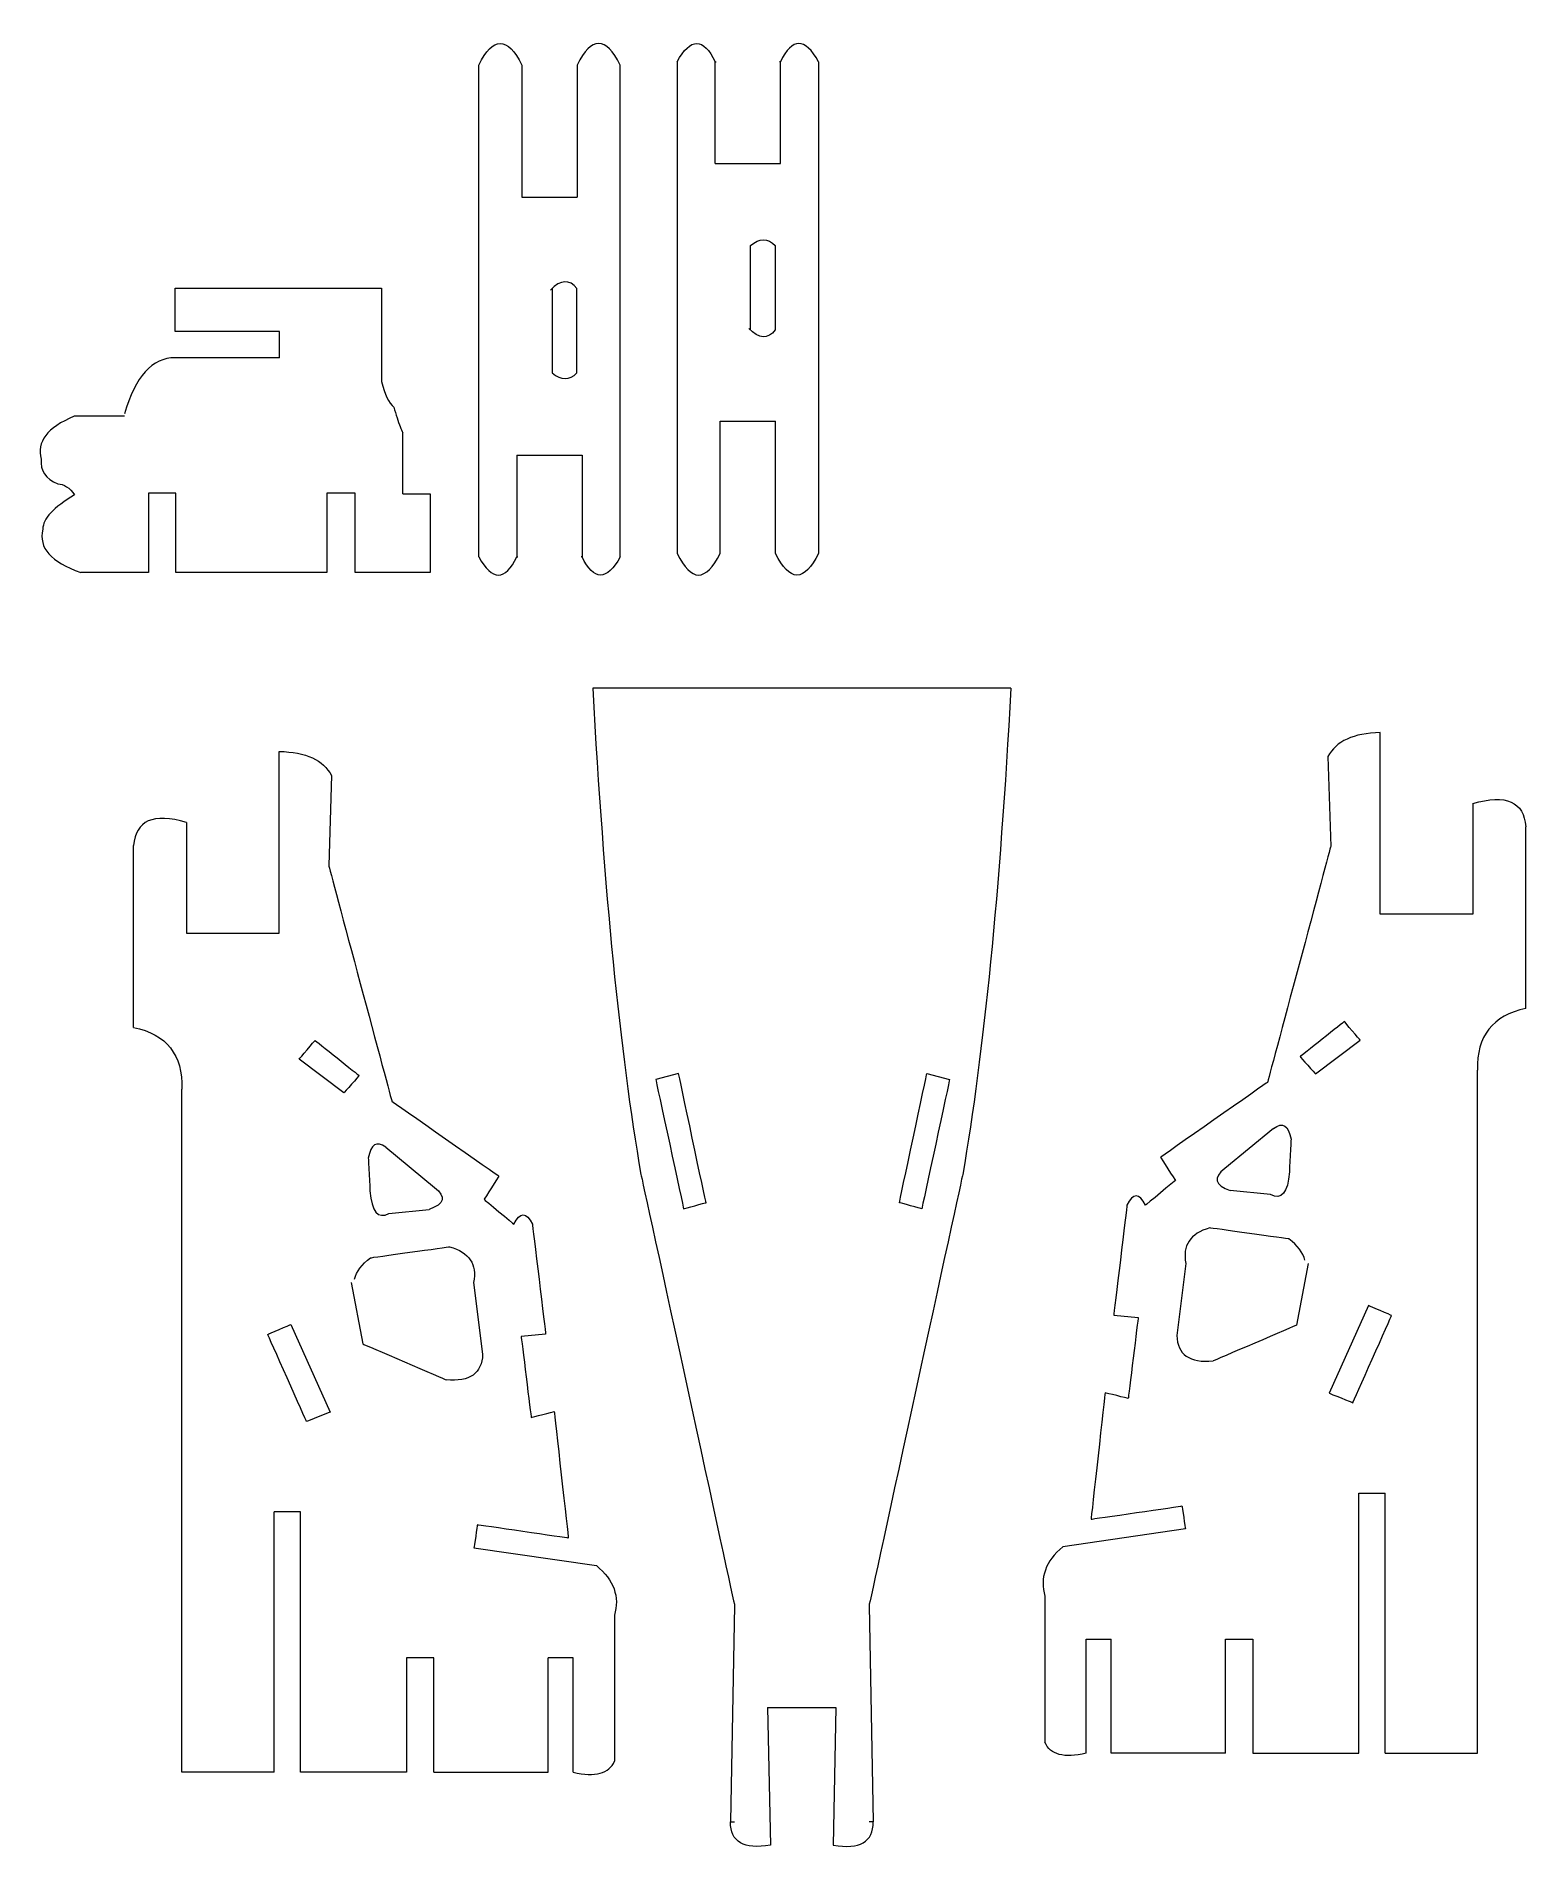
# Model space of a CAD drawing. Header units: centimetres. Extents: x -8.8 to 10.2, y -10.8 to 12.4.
import ezdxf

# ---------------------------------------------------------------- set-up
doc = ezdxf.new("R2010")
doc.units = ezdxf.units.CM
doc.header["$MEASUREMENT"] = 0
doc.layers.add('Capa 1', color=7, linetype='Continuous')

msp = doc.modelspace()

# ---------------------------------------------------------------- linework, layer by layer
at = {"layer": 'Capa 1', "color": 250, "lineweight": 20}
for points, knots in [([(-3.18273, 12.02146), (-2.99843, 12.39008), (-2.81411, 12.39008), (-2.62981, 12.02146), (-2.62981, 12.02146), (-2.62981, 12.02146), (-2.62981, 10.32942), (-2.62981, 10.32942)], [0, 0, 0, 0, 0.33333333, 0.33333333, 0.33333333, 0.33333334, 1, 1, 1, 1]), ([(-1.36985, 12.02146), (-1.55415, 12.39008), (-1.73847, 12.39008), (-1.92277, 12.02146), (-1.92277, 12.02146), (-1.92277, 12.02146), (-1.92277, 10.32942), (-1.92277, 10.32942)], [0, 0, 0, 0, 0.33333333, 0.33333333, 0.33333333, 0.33333334, 1, 1, 1, 1]), ([(-0.15331, 10.76226), (-0.15331, 10.76226), (-0.15331, 12.06402), (-0.15331, 12.06402), (-0.15331, 12.06402), (-0.15331, 12.06402), (-0.14273, 12.06402), (-0.14273, 12.06402)], [0, 0, 0, 0, 0.33333333, 0.33333333, 0.33333333, 0.33333334, 1, 1, 1, 1]), ([(0.68073, 10.76226), (0.68073, 10.76226), (0.68073, 12.06402), (0.68073, 12.06402), (0.68073, 12.06402), (0.68073, 12.06402), (0.67015, 12.06402), (0.67015, 12.06402)], [0, 0, 0, 0, 0.33333333, 0.33333333, 0.33333333, 0.33333334, 1, 1, 1, 1]), ([(0.29633, 9.70928), (0.41285, 9.807), (0.51951, 9.807), (0.61633, 9.70928), (0.61633, 9.70928), (0.61633, 9.70928), (0.61633, 8.63014), (0.61633, 8.63014), (0.61633, 8.63014), (0.51905, 8.5059), (0.40629, 8.512), (0.27803, 8.64842)], [0, 0, 0, 0, 0.25, 0.25, 0.25, 0.25000001, 0.5, 0.5, 0.5, 0.50000001, 1, 1, 1, 1]), ([(-5.73219, 8.27246), (-5.73219, 8.27246), (-5.73219, 8.60896), (-5.73219, 8.60896), (-5.73219, 8.60896), (-5.73219, 8.60896), (-7.06941, 8.60896), (-7.06941, 8.60896), (-7.06941, 8.60896), (-7.06941, 8.60896), (-7.06941, 9.16374), (-7.06941, 9.16374), (-7.06941, 9.16374), (-7.06941, 9.16374), (-4.42741, 9.16374), (-4.42741, 9.16374), (-4.42741, 9.16374), (-4.42741, 9.16374), (-4.42741, 7.96782), (-4.42741, 7.96782)], [0, 0, 0, 0, 0.16666667, 0.16666667, 0.16666667, 0.16666668, 0.33333333, 0.33333333, 0.33333333, 0.33333334, 0.5, 0.5, 0.5, 0.50000001, 0.66666667, 0.66666667, 0.66666667, 0.66666668, 1, 1, 1, 1]), ([(-2.24367, 8.07908), (-2.12715, 7.98136), (-2.02049, 7.98136), (-1.92367, 8.07908), (-1.92367, 8.07908), (-1.92367, 8.07908), (-1.92367, 9.15822), (-1.92367, 9.15822), (-1.92367, 9.15822), (-2.02095, 9.28246), (-2.13371, 9.27636), (-2.26197, 9.13994)], [0, 0, 0, 0, 0.25, 0.25, 0.25, 0.25000001, 0.5, 0.5, 0.5, 0.50000001, 1, 1, 1, 1]), ([(-8.36443, 7.5233), (-8.70851, 7.37728), (-8.84855, 7.19438), (-8.78459, 6.9746), (-8.78459, 6.9746), (-8.80099, 6.82632), (-8.73061, 6.72082), (-8.57345, 6.6581), (-8.57345, 6.6581), (-8.49393, 6.65714), (-8.42193, 6.60952), (-8.35745, 6.51522)], [0, 0, 0, 0, 0.25, 0.25, 0.25, 0.25000001, 0.5, 0.5, 0.5, 0.50000001, 1, 1, 1, 1]), ([(-4.26865, 7.63972), (-4.25543, 7.59298), (-4.24219, 7.54622), (-4.22853, 7.50346), (-4.22853, 7.50346), (-4.21487, 7.46068), (-4.20073, 7.42186), (-4.18839, 7.39056), (-4.18839, 7.39056), (-4.17605, 7.35926), (-4.16545, 7.33544), (-4.15487, 7.31164)], [0, 0, 0, 0, 0.25, 0.25, 0.25, 0.25000001, 0.5, 0.5, 0.5, 0.50000001, 1, 1, 1, 1]), ([(-0.64273, 5.7669), (-0.45843, 5.39828), (-0.27411, 5.39828), (-0.08981, 5.7669), (-0.08981, 5.7669), (-0.08981, 5.7669), (-0.08981, 7.45894), (-0.08981, 7.45894)], [0, 0, 0, 0, 0.33333333, 0.33333333, 0.33333333, 0.33333334, 1, 1, 1, 1]), ([(1.17015, 5.7669), (0.98585, 5.39828), (0.80153, 5.39828), (0.61723, 5.7669), (0.61723, 5.7669), (0.61723, 5.7669), (0.61723, 7.45894), (0.61723, 7.45894)], [0, 0, 0, 0, 0.33333333, 0.33333333, 0.33333333, 0.33333334, 1, 1, 1, 1]), ([(-2.69331, 7.0261), (-2.69331, 7.0261), (-2.69331, 5.72434), (-2.69331, 5.72434), (-2.69331, 5.72434), (-2.69331, 5.72434), (-2.68273, 5.72434), (-2.68273, 5.72434)], [0, 0, 0, 0, 0.33333333, 0.33333333, 0.33333333, 0.33333334, 1, 1, 1, 1]), ([(-1.85927, 7.0261), (-1.85927, 7.0261), (-1.85927, 5.72434), (-1.85927, 5.72434), (-1.85927, 5.72434), (-1.85927, 5.72434), (-1.86985, 5.72434), (-1.86985, 5.72434)], [0, 0, 0, 0, 0.33333333, 0.33333333, 0.33333333, 0.33333334, 1, 1, 1, 1]), ([(-8.35745, 6.51522), (-8.62949, 6.35682), (-8.76499, 6.21042), (-8.76395, 6.07602), (-8.76395, 6.07602), (-8.82251, 5.83932), (-8.66113, 5.65544), (-8.27977, 5.52438)], [0, 0, 0, 0, 0.33333333, 0.33333333, 0.33333333, 0.33333334, 1, 1, 1, 1]), ([(-5.12591, 6.53906), (-5.12591, 6.53906), (-5.12591, 5.52438), (-5.12591, 5.52438), (-5.12591, 5.52438), (-5.12591, 5.52438), (-7.06267, 5.52438), (-7.06267, 5.52438), (-7.06267, 5.52438), (-7.06267, 5.52438), (-7.06267, 6.53906), (-7.06267, 6.53906), (-7.06267, 6.53906), (-7.06267, 6.53906), (-7.41193, 6.53906), (-7.41193, 6.53906), (-7.41193, 6.53906), (-7.41193, 6.53906), (-7.41193, 5.52438), (-7.41193, 5.52438), (-7.41193, 5.52438), (-7.41193, 5.52438), (-8.27977, 5.52438), (-8.27977, 5.52438)], [0, 0, 0, 0, 0.14285714, 0.14285714, 0.14285714, 0.14285715, 0.28571429, 0.28571429, 0.28571429, 0.2857143, 0.42857143, 0.42857143, 0.42857143, 0.42857144, 0.57142857, 0.57142857, 0.57142857, 0.57142858, 0.71428571, 0.71428571, 0.71428571, 0.71428572, 1, 1, 1, 1]), ([(-4.15487, 6.52962), (-4.15487, 6.52962), (-3.80299, 6.52962), (-3.80299, 6.52962), (-3.80299, 6.52962), (-3.80299, 6.52962), (-3.80299, 5.52438), (-3.80299, 5.52438), (-3.80299, 5.52438), (-3.80299, 5.52438), (-4.76607, 5.52438), (-4.76607, 5.52438), (-4.76607, 5.52438), (-4.76607, 5.52438), (-4.76607, 6.53906), (-4.76607, 6.53906), (-4.76607, 6.53906), (-4.76607, 6.53906), (-5.12591, 6.53906), (-5.12591, 6.53906), (-5.12591, 6.53906), (-5.12591, 6.53906), (-5.12591, 6.51788), (-5.12591, 6.51788)], [0, 0, 0, 0, 0.14285714, 0.14285714, 0.14285714, 0.14285715, 0.28571429, 0.28571429, 0.28571429, 0.2857143, 0.42857143, 0.42857143, 0.42857143, 0.42857144, 0.57142857, 0.57142857, 0.57142857, 0.57142858, 0.71428571, 0.71428571, 0.71428571, 0.71428572, 1, 1, 1, 1]), ([(-1.72193, 4.03977), (-1.57977, 1.44659), (-1.37399, -0.62893), (-1.10457, -2.18679), (-1.10457, -2.18679), (-1.10457, -2.18679), (0.09487, -7.70779), (0.09487, -7.70779)], [0, 0, 0, 0, 0.33333333, 0.33333333, 0.33333333, 0.33333334, 1, 1, 1, 1]), ([(3.63347, 4.03977), (3.49131, 1.44659), (3.28553, -0.62893), (3.01611, -2.18679), (3.01611, -2.18679), (3.01611, -2.18679), (1.81667, -7.70779), (1.81667, -7.70779)], [0, 0, 0, 0, 0.33333333, 0.33333333, 0.33333333, 0.33333334, 1, 1, 1, 1]), ([(9.54917, 2.56325), (9.54917, 2.56325), (9.54917, 1.14507), (9.54917, 1.14507), (9.54917, 1.14507), (9.54917, 1.14507), (8.36383, 1.14507), (8.36383, 1.14507), (8.36383, 1.14507), (8.36383, 1.14507), (8.36383, 3.47343), (8.36383, 3.47343)], [0, 0, 0, 0, 0.25, 0.25, 0.25, 0.25000001, 0.5, 0.5, 0.5, 0.50000001, 1, 1, 1, 1]), ([(-6.92424, 2.32129), (-6.92424, 2.32129), (-6.92424, 0.90311), (-6.92424, 0.90311), (-6.92424, 0.90311), (-6.92424, 0.90311), (-5.7389, 0.90311), (-5.7389, 0.90311), (-5.7389, 0.90311), (-5.7389, 0.90311), (-5.7389, 3.23147), (-5.7389, 3.23147)], [0, 0, 0, 0, 0.25, 0.25, 0.25, 0.25000001, 0.5, 0.5, 0.5, 0.50000001, 1, 1, 1, 1]), ([(7.69379, 3.16571), (7.69379, 3.16571), (7.72883, 2.01291), (7.72883, 2.01291), (7.72883, 2.01291), (7.72883, 2.01291), (6.91965, -1.00697), (6.91965, -1.00697), (6.91965, -1.00697), (6.91965, -1.00697), (5.54867, -1.96643), (5.54867, -1.96643), (5.54867, -1.96643), (5.54867, -1.96643), (5.73917, -2.26277), (5.73917, -2.26277), (5.73917, -2.26277), (5.73917, -2.26277), (5.35817, -2.58027), (5.35817, -2.58027)], [0, 0, 0, 0, 0.16666667, 0.16666667, 0.16666667, 0.16666668, 0.33333333, 0.33333333, 0.33333333, 0.33333334, 0.5, 0.5, 0.5, 0.50000001, 0.66666667, 0.66666667, 0.66666667, 0.66666668, 1, 1, 1, 1]), ([(-5.06886, 2.92375), (-5.06886, 2.92375), (-5.1039, 1.77095), (-5.1039, 1.77095), (-5.1039, 1.77095), (-5.1039, 1.77095), (-4.29472, -1.24893), (-4.29472, -1.24893), (-4.29472, -1.24893), (-4.29472, -1.24893), (-2.92374, -2.20839), (-2.92374, -2.20839), (-2.92374, -2.20839), (-2.92374, -2.20839), (-3.11424, -2.50473), (-3.11424, -2.50473), (-3.11424, -2.50473), (-3.11424, -2.50473), (-2.73324, -2.82223), (-2.73324, -2.82223)], [0, 0, 0, 0, 0.16666667, 0.16666667, 0.16666667, 0.16666668, 0.33333333, 0.33333333, 0.33333333, 0.33333334, 0.5, 0.5, 0.5, 0.50000001, 0.66666667, 0.66666667, 0.66666667, 0.66666668, 1, 1, 1, 1]), ([(8.42607, -9.60023), (8.42607, -9.60023), (9.60787, -9.60023), (9.60787, -9.60023), (9.60787, -9.60023), (9.60787, -9.60023), (9.60787, -0.85133), (9.60787, -0.85133)], [0, 0, 0, 0, 0.33333333, 0.33333333, 0.33333333, 0.33333334, 1, 1, 1, 1]), ([(-5.80114, -9.84219), (-5.80114, -9.84219), (-6.98294, -9.84219), (-6.98294, -9.84219), (-6.98294, -9.84219), (-6.98294, -9.84219), (-6.98294, -1.09329), (-6.98294, -1.09329)], [0, 0, 0, 0, 0.33333333, 0.33333333, 0.33333333, 0.33333334, 1, 1, 1, 1]), ([(6.99673, -1.59659), (7.11425, -1.51047), (7.18897, -1.55701), (7.22091, -1.73621), (7.22091, -1.73621), (7.22091, -1.73621), (7.19973, -2.15427), (7.19973, -2.15427), (7.19973, -2.15427), (7.18051, -2.42119), (7.09937, -2.51821), (6.95631, -2.44531)], [0, 0, 0, 0, 0.25, 0.25, 0.25, 0.25000001, 0.5, 0.5, 0.5, 0.50000001, 1, 1, 1, 1]), ([(-4.3718, -1.83855), (-4.48932, -1.75243), (-4.56404, -1.79897), (-4.59598, -1.97817), (-4.59598, -1.97817), (-4.59598, -1.97817), (-4.5748, -2.39623), (-4.5748, -2.39623), (-4.5748, -2.39623), (-4.55558, -2.66315), (-4.47444, -2.76017), (-4.33138, -2.68727)], [0, 0, 0, 0, 0.25, 0.25, 0.25, 0.25000001, 0.5, 0.5, 0.5, 0.50000001, 1, 1, 1, 1]), ([(5.35817, -2.58027), (5.27877, -2.42153), (5.19941, -2.42153), (5.12005, -2.58027), (5.12005, -2.58027), (5.12005, -2.58027), (4.95005, -3.98875), (4.95005, -3.98875)], [0, 0, 0, 0, 0.33333333, 0.33333333, 0.33333333, 0.33333334, 1, 1, 1, 1]), ([(-2.73324, -2.82223), (-2.65384, -2.66349), (-2.57448, -2.66349), (-2.49512, -2.82223), (-2.49512, -2.82223), (-2.49512, -2.82223), (-2.32512, -4.23071), (-2.32512, -4.23071)], [0, 0, 0, 0, 0.33333333, 0.33333333, 0.33333333, 0.33333334, 1, 1, 1, 1]), ([(7.39813, -3.28407), (7.37389, -3.18795), (7.30567, -3.09729), (7.19345, -3.01209), (7.19345, -3.01209), (7.19345, -3.01209), (6.18105, -2.87129), (6.18105, -2.87129), (6.18105, -2.87129), (5.92821, -2.94385), (5.82591, -3.09555), (5.87415, -3.32637)], [0, 0, 0, 0, 0.25, 0.25, 0.25, 0.25000001, 0.5, 0.5, 0.5, 0.50000001, 1, 1, 1, 1]), ([(-4.7732, -3.52603), (-4.74896, -3.42991), (-4.68074, -3.33925), (-4.56852, -3.25405), (-4.56852, -3.25405), (-4.56852, -3.25405), (-3.55612, -3.11325), (-3.55612, -3.11325), (-3.55612, -3.11325), (-3.30328, -3.18581), (-3.20098, -3.33751), (-3.24922, -3.56833)], [0, 0, 0, 0, 0.25, 0.25, 0.25, 0.25000001, 0.5, 0.5, 0.5, 0.50000001, 1, 1, 1, 1]), ([(7.44047, -3.32637), (7.44047, -3.32637), (7.29247, -4.11577), (7.29247, -4.11577), (7.29247, -4.11577), (7.29247, -4.11577), (6.22339, -4.57521), (6.22339, -4.57521)], [0, 0, 0, 0, 0.33333333, 0.33333333, 0.33333333, 0.33333334, 1, 1, 1, 1]), ([(-4.81554, -3.56833), (-4.81554, -3.56833), (-4.66754, -4.35773), (-4.66754, -4.35773), (-4.66754, -4.35773), (-4.66754, -4.35773), (-3.59846, -4.81717), (-3.59846, -4.81717)], [0, 0, 0, 0, 0.33333333, 0.33333333, 0.33333333, 0.33333334, 1, 1, 1, 1]), ([(4.95005, -3.98875), (4.95005, -3.98875), (5.26297, -4.01955), (5.26297, -4.01955), (5.26297, -4.01955), (5.26297, -4.01955), (5.13597, -5.05671), (5.13597, -5.05671), (5.13597, -5.05671), (5.13597, -5.05671), (4.83963, -4.98263), (4.83963, -4.98263), (4.83963, -4.98263), (4.83963, -4.98263), (4.65971, -6.60189), (4.65971, -6.60189), (4.65971, -6.60189), (4.65971, -6.60189), (5.82389, -6.43255), (5.82389, -6.43255), (5.82389, -6.43255), (5.82389, -6.43255), (5.86841, -6.72509), (5.86841, -6.72509)], [0, 0, 0, 0, 0.14285714, 0.14285714, 0.14285714, 0.14285715, 0.28571429, 0.28571429, 0.28571429, 0.2857143, 0.42857143, 0.42857143, 0.42857143, 0.42857144, 0.57142857, 0.57142857, 0.57142857, 0.57142858, 0.71428571, 0.71428571, 0.71428571, 0.71428572, 1, 1, 1, 1]), ([(-2.32512, -4.23071), (-2.32512, -4.23071), (-2.63804, -4.26151), (-2.63804, -4.26151), (-2.63804, -4.26151), (-2.63804, -4.26151), (-2.51104, -5.29867), (-2.51104, -5.29867), (-2.51104, -5.29867), (-2.51104, -5.29867), (-2.2147, -5.22459), (-2.2147, -5.22459), (-2.2147, -5.22459), (-2.2147, -5.22459), (-2.03478, -6.84385), (-2.03478, -6.84385), (-2.03478, -6.84385), (-2.03478, -6.84385), (-3.19896, -6.67451), (-3.19896, -6.67451), (-3.19896, -6.67451), (-3.19896, -6.67451), (-3.24348, -6.96705), (-3.24348, -6.96705)], [0, 0, 0, 0, 0.14285714, 0.14285714, 0.14285714, 0.14285715, 0.28571429, 0.28571429, 0.28571429, 0.2857143, 0.42857143, 0.42857143, 0.42857143, 0.42857144, 0.57142857, 0.57142857, 0.57142857, 0.57142858, 0.71428571, 0.71428571, 0.71428571, 0.71428572, 1, 1, 1, 1]), ([(6.73273, -8.13619), (6.73273, -8.13619), (6.73273, -9.60023), (6.73273, -9.60023), (6.73273, -9.60023), (6.73273, -9.60023), (8.09093, -9.60023), (8.09093, -9.60023), (8.09093, -9.60023), (8.09093, -9.60023), (8.09093, -6.26647), (8.09093, -6.26647), (8.09093, -6.26647), (8.09093, -6.26647), (8.42607, -6.26647), (8.42607, -6.26647)], [0, 0, 0, 0, 0.2, 0.2, 0.2, 0.20000001, 0.4, 0.4, 0.4, 0.40000001, 0.6, 0.6, 0.6, 0.60000001, 1, 1, 1, 1]), ([(-4.1078, -8.37815), (-4.1078, -8.37815), (-4.1078, -9.84219), (-4.1078, -9.84219), (-4.1078, -9.84219), (-4.1078, -9.84219), (-5.466, -9.84219), (-5.466, -9.84219), (-5.466, -9.84219), (-5.466, -9.84219), (-5.466, -6.50843), (-5.466, -6.50843), (-5.466, -6.50843), (-5.466, -6.50843), (-5.80114, -6.50843), (-5.80114, -6.50843)], [0, 0, 0, 0, 0.2, 0.2, 0.2, 0.20000001, 0.4, 0.4, 0.4, 0.40000001, 0.6, 0.6, 0.6, 0.60000001, 1, 1, 1, 1]), ([(0.09487, -7.70779), (0.09487, -7.70779), (0.04197, -10.47709), (0.04197, -10.47709), (0.04197, -10.47709), (0.04197, -10.47709), (0.09487, -10.47711), (0.09487, -10.47711)], [0, 0, 0, 0, 0.33333333, 0.33333333, 0.33333333, 0.33333334, 1, 1, 1, 1]), ([(1.81667, -7.70779), (1.81667, -7.70779), (1.86957, -10.47709), (1.86957, -10.47709), (1.86957, -10.47709), (1.86957, -10.47709), (1.81667, -10.47711), (1.81667, -10.47711)], [0, 0, 0, 0, 0.33333333, 0.33333333, 0.33333333, 0.33333334, 1, 1, 1, 1]), ([(4.59841, -9.60023), (4.59841, -9.60023), (4.59841, -8.13619), (4.59841, -8.13619), (4.59841, -8.13619), (4.59841, -8.13619), (4.91591, -8.13619), (4.91591, -8.13619)], [0, 0, 0, 0, 0.33333333, 0.33333333, 0.33333333, 0.33333334, 1, 1, 1, 1]), ([(6.37995, -9.60023), (6.37995, -9.60023), (4.91591, -9.60023), (4.91591, -9.60023), (4.91591, -9.60023), (4.91591, -9.60023), (4.91591, -8.13619), (4.91591, -8.13619)], [0, 0, 0, 0, 0.33333333, 0.33333333, 0.33333333, 0.33333334, 1, 1, 1, 1]), ([(6.37995, -9.60023), (6.37995, -9.60023), (6.37995, -8.13619), (6.37995, -8.13619), (6.37995, -8.13619), (6.37995, -8.13619), (6.73273, -8.13619), (6.73273, -8.13619)], [0, 0, 0, 0, 0.33333333, 0.33333333, 0.33333333, 0.33333334, 1, 1, 1, 1]), ([(-3.75502, -9.84219), (-3.75502, -9.84219), (-3.75502, -8.37815), (-3.75502, -8.37815), (-3.75502, -8.37815), (-3.75502, -8.37815), (-4.1078, -8.37815), (-4.1078, -8.37815)], [0, 0, 0, 0, 0.33333333, 0.33333333, 0.33333333, 0.33333334, 1, 1, 1, 1]), ([(-3.75502, -9.84219), (-3.75502, -9.84219), (-2.29098, -9.84219), (-2.29098, -9.84219), (-2.29098, -9.84219), (-2.29098, -9.84219), (-2.29098, -8.37815), (-2.29098, -8.37815)], [0, 0, 0, 0, 0.33333333, 0.33333333, 0.33333333, 0.33333334, 1, 1, 1, 1]), ([(-1.97348, -9.84219), (-1.97348, -9.84219), (-1.97348, -8.37815), (-1.97348, -8.37815), (-1.97348, -8.37815), (-1.97348, -8.37815), (-2.29098, -8.37815), (-2.29098, -8.37815)], [0, 0, 0, 0, 0.33333333, 0.33333333, 0.33333333, 0.33333334, 1, 1, 1, 1])]:
    msp.add_open_spline(points, degree=3, knots=knots, dxfattribs=at)
for points in [[(-0.64273, 12.06402), (-0.46895, 12.37592), (-0.30581, 12.37592), (-0.15331, 12.06402)], [(1.17015, 12.06402), (0.99637, 12.37592), (0.83323, 12.37592), (0.68073, 12.06402)], [(-3.18273, 5.72434), (-3.18273, 5.72434), (-3.18273, 12.02146), (-3.18273, 12.02146)], [(-1.36985, 5.72434), (-1.36985, 5.72434), (-1.36985, 12.02146), (-1.36985, 12.02146)], [(-0.64273, 12.06402), (-0.64273, 12.06402), (-0.64273, 5.7669), (-0.64273, 5.7669)], [(1.17015, 12.06402), (1.17015, 12.06402), (1.17015, 5.7669), (1.17015, 5.7669)], [(-0.15331, 10.76226), (-0.15331, 10.76226), (0.68073, 10.76226), (0.68073, 10.76226)], [(-2.62981, 10.32942), (-2.62981, 10.32942), (-1.92277, 10.32942), (-1.92277, 10.32942)], [(0.29633, 8.63014), (0.29633, 8.63014), (0.29633, 9.70928), (0.29633, 9.70928)], [(-2.24367, 9.15822), (-2.24367, 9.15822), (-2.24367, 8.07908), (-2.24367, 8.07908)], [(-7.06941, 8.27246), (-7.36471, 8.27372), (-7.58119, 8.03416), (-7.71885, 7.55374)], [(-5.73219, 8.27246), (-5.73219, 8.27246), (-7.06941, 8.27246), (-7.06941, 8.27246)], [(-4.42741, 7.96782), (-4.38667, 7.80392), (-4.33375, 7.69456), (-4.26865, 7.63972)], [(-7.71885, 7.5233), (-7.71885, 7.5233), (-8.36443, 7.5233), (-8.36443, 7.5233)], [(-0.08981, 7.45894), (-0.08981, 7.45894), (0.61723, 7.45894), (0.61723, 7.45894)], [(-4.15487, 6.52962), (-4.15487, 6.52962), (-4.15487, 7.31164), (-4.15487, 7.31164)], [(-2.69331, 7.0261), (-2.69331, 7.0261), (-1.85927, 7.0261), (-1.85927, 7.0261)], [(-3.18273, 5.72434), (-3.00895, 5.41244), (-2.84581, 5.41244), (-2.69331, 5.72434)], [(-1.36985, 5.72434), (-1.54363, 5.41244), (-1.70677, 5.41244), (-1.85927, 5.72434)], [(3.63347, 4.03977), (0.06321, 4.03977), (-1.72193, 4.03977), (-1.72193, 4.03977)], [(8.36383, 3.47343), (8.01933, 3.46405), (7.79599, 3.36147), (7.69379, 3.16571)], [(-5.7389, 3.23147), (-5.3944, 3.22209), (-5.17106, 3.11951), (-5.06886, 2.92375)], [(9.54917, 2.56325), (9.97647, 2.68757), (10.20225, 2.58879), (10.22651, 2.26691)], [(-6.92424, 2.32129), (-7.35154, 2.44561), (-7.57732, 2.34683), (-7.60158, 2.02495)], [(10.22651, -0.06143), (10.22651, -0.06143), (10.22651, 2.26691), (10.22651, 2.26691)], [(-7.60158, -0.30339), (-7.60158, -0.30339), (-7.60158, 2.02495), (-7.60158, 2.02495)], [(10.22651, -0.06143), (9.80327, -0.14963), (9.59705, -0.41293), (9.60787, -0.85133)], [(-7.60158, -0.30339), (-7.17834, -0.39159), (-6.97212, -0.65489), (-6.98294, -1.09329)], [(6.99673, -1.59659), (6.99673, -1.59659), (6.37263, -2.11039), (6.37263, -2.11039)], [(-4.3718, -1.83855), (-4.3718, -1.83855), (-3.7477, -2.35235), (-3.7477, -2.35235)], [(6.37263, -2.11039), (6.21867, -2.22969), (6.24215, -2.32369), (6.44303, -2.39239)], [(-3.7477, -2.35235), (-3.59374, -2.47165), (-3.61722, -2.56565), (-3.8181, -2.63435)], [(6.95631, -2.44531), (6.95631, -2.44531), (6.44303, -2.39239), (6.44303, -2.39239)], [(-4.33138, -2.68727), (-4.33138, -2.68727), (-3.8181, -2.63435), (-3.8181, -2.63435)], [(5.87415, -3.32637), (5.87415, -3.32637), (5.75773, -4.24713), (5.75773, -4.24713)], [(-3.24922, -3.56833), (-3.24922, -3.56833), (-3.1328, -4.48909), (-3.1328, -4.48909)], [(5.75773, -4.24713), (5.76523, -4.49293), (5.92045, -4.60229), (6.22339, -4.57521)], [(-3.1328, -4.48909), (-3.1403, -4.73489), (-3.29552, -4.84425), (-3.59846, -4.81717)], [(8.42607, -9.60023), (8.42607, -9.60023), (8.42607, -6.26647), (8.42607, -6.26647)], [(-5.80114, -9.84219), (-5.80114, -9.84219), (-5.80114, -6.50843), (-5.80114, -6.50843)], [(5.86841, -6.72509), (5.86841, -6.72509), (4.29855, -6.95439), (4.29855, -6.95439)], [(-3.24348, -6.96705), (-3.24348, -6.96705), (-1.67362, -7.19635), (-1.67362, -7.19635)], [(4.29855, -6.95439), (4.07627, -7.14125), (3.99985, -7.35291), (4.06925, -7.58939)], [(-1.67362, -7.19635), (-1.45134, -7.38321), (-1.37492, -7.59487), (-1.44432, -7.83135)], [(4.06925, -7.58939), (4.06925, -7.58939), (4.06925, -9.45911), (4.06925, -9.45911)], [(-1.44432, -7.83135), (-1.44432, -7.83135), (-1.44432, -9.70107), (-1.44432, -9.70107)], [(0.51821, -9.01307), (0.51821, -9.01307), (0.55349, -10.77695), (0.55349, -10.77695)], [(0.51821, -9.01307), (1.10163, -9.01307), (1.39333, -9.01307), (1.39333, -9.01307)], [(1.39333, -9.01307), (1.39333, -9.01307), (1.35805, -10.77695), (1.35805, -10.77695)], [(4.59841, -9.60023), (4.31255, -9.66583), (4.13617, -9.61879), (4.06925, -9.45911)], [(-1.97348, -9.84219), (-1.68762, -9.90779), (-1.51124, -9.86075), (-1.44432, -9.70107)], [(0.55349, -10.77695), (0.21107, -10.83493), (0.04057, -10.73499), (0.04197, -10.47709)], [(1.35805, -10.77695), (1.70047, -10.83493), (1.87097, -10.73499), (1.86957, -10.47709)]]:
    msp.add_open_spline(points, degree=3, dxfattribs=at)
at = {"layer": 'Capa 1', "color": 7, "lineweight": 20}
for points in [[(8.10471, -0.46613), (8.10471, -0.46613), (7.53321, -0.90005), (7.53321, -0.90005), (7.53321, -0.90005), (7.53321, -0.90005), (7.33743, -0.67779), (7.33743, -0.67779), (7.33743, -0.67779), (7.33743, -0.67779), (7.90363, -0.22799), (7.90363, -0.22799), (7.90363, -0.22799), (7.90363, -0.22799), (8.10471, -0.46613), (8.10471, -0.46613)], [(-5.47978, -0.70809), (-5.47978, -0.70809), (-4.90828, -1.14201), (-4.90828, -1.14201), (-4.90828, -1.14201), (-4.90828, -1.14201), (-4.7125, -0.91975), (-4.7125, -0.91975), (-4.7125, -0.91975), (-4.7125, -0.91975), (-5.2787, -0.46995), (-5.2787, -0.46995), (-5.2787, -0.46995), (-5.2787, -0.46995), (-5.47978, -0.70809), (-5.47978, -0.70809)], [(-0.91519, -0.96981), (-0.91519, -0.96981), (-0.62379, -0.89173), (-0.62379, -0.89173), (-0.62379, -0.89173), (-0.62379, -0.89173), (-0.27135, -2.54849), (-0.27135, -2.54849), (-0.27135, -2.54849), (-0.27135, -2.54849), (-0.55835, -2.62539), (-0.55835, -2.62539), (-0.55835, -2.62539), (-0.55835, -2.62539), (-0.91519, -0.96981), (-0.91519, -0.96981)], [(2.84865, -0.96981), (2.84865, -0.96981), (2.55725, -0.89173), (2.55725, -0.89173), (2.55725, -0.89173), (2.55725, -0.89173), (2.20481, -2.54849), (2.20481, -2.54849), (2.20481, -2.54849), (2.20481, -2.54849), (2.49181, -2.62539), (2.49181, -2.62539), (2.49181, -2.62539), (2.49181, -2.62539), (2.84865, -0.96981), (2.84865, -0.96981)], [(7.71047, -4.98791), (7.71047, -4.98791), (8.21317, -3.86607), (8.21317, -3.86607), (8.21317, -3.86607), (8.21317, -3.86607), (8.50951, -3.99307), (8.50951, -3.99307), (8.50951, -3.99307), (8.50951, -3.99307), (8.01209, -5.10963), (8.01209, -5.10963), (8.01209, -5.10963), (8.01209, -5.10963), (7.71047, -4.98791), (7.71047, -4.98791)], [(-5.08554, -5.22987), (-5.08554, -5.22987), (-5.58824, -4.10803), (-5.58824, -4.10803), (-5.58824, -4.10803), (-5.58824, -4.10803), (-5.88458, -4.23503), (-5.88458, -4.23503), (-5.88458, -4.23503), (-5.88458, -4.23503), (-5.38716, -5.35159), (-5.38716, -5.35159), (-5.38716, -5.35159), (-5.38716, -5.35159), (-5.08554, -5.22987), (-5.08554, -5.22987)]]:
    msp.add_open_spline(points, degree=3, knots=[0, 0, 0, 0, 0.2, 0.2, 0.2, 0.20000001, 0.4, 0.4, 0.4, 0.40000001, 0.6, 0.6, 0.6, 0.60000001, 1, 1, 1, 1], dxfattribs=at)

doc.saveas('drawing.dxf')
